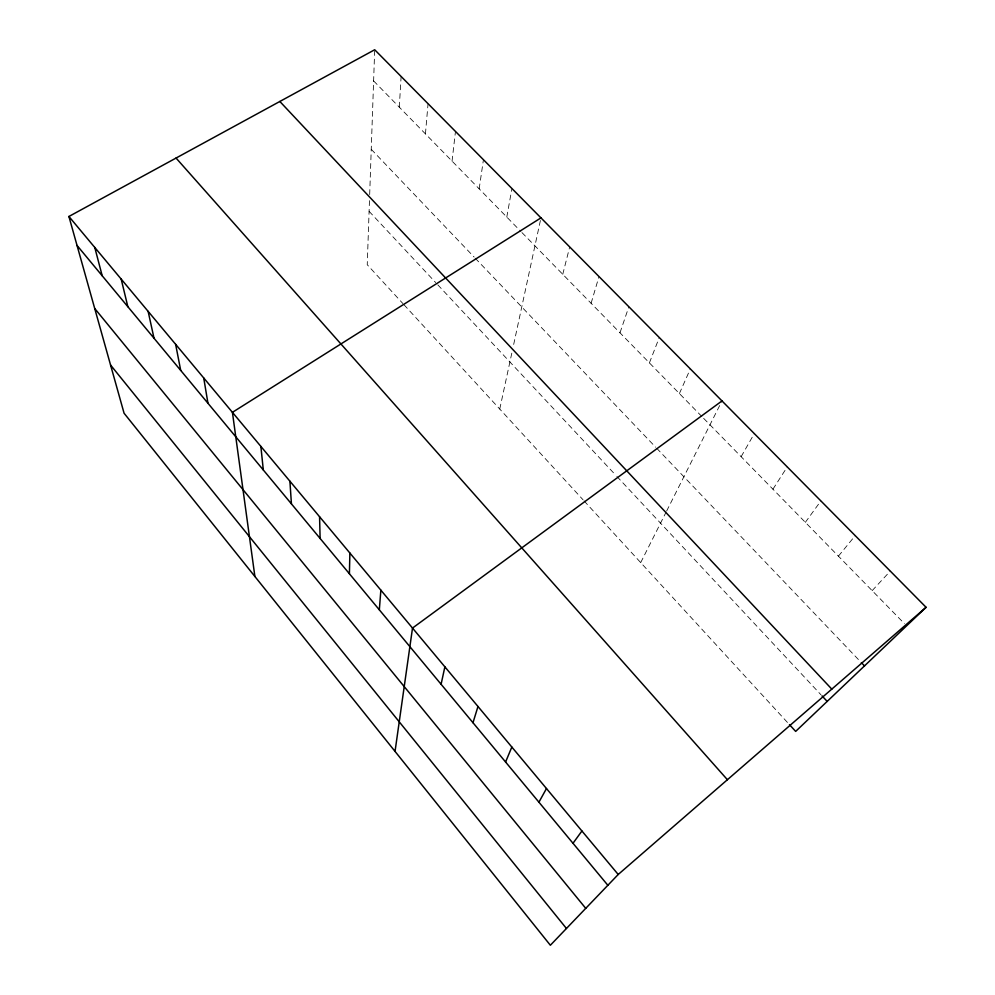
<?xml version="1.0" encoding="UTF-8"?>
<svg xmlns="http://www.w3.org/2000/svg" width="995" height="995" viewBox="0 0 995 995"><rect width="100%" height="100%" fill="white"/><g stroke="black" fill="none" stroke-linecap="round" stroke-linejoin="round"><path stroke-width="0.75" stroke-dasharray="4.97 3.73" d="M369.468 200.654L367.242 264.72L402.888 303.55M369.68 194.56L374.642 51.23M399.293 107.161L401.122 76.478M425.437 133.89L428.049 103.704M452.053 161.115L455.474 131.44M479.167 188.839L483.433 159.71M506.791 217.084L511.928 188.515M499.751 409.057L512.102 351.745M513.681 344.432L540.969 217.88M562.76 274.309L569.7 246.947M591.105 303.288L598.99 276.56M619.985 332.815L628.852 306.746M649.412 362.901L659.287 337.529M679.398 393.572L690.331 368.909M640.705 562.598L665.941 512.413M666.625 511.069L721.997 400.923M741.138 456.693L754.297 433.584M772.928 489.192L787.256 466.916M805.341 522.338L820.887 500.933M838.412 556.155L855.227 535.646M872.155 590.644L890.289 571.093M373.61 80.906L520.87 231.474M521.952 232.581L702.594 417.278M703.652 418.36L904.443 623.654M371.247 149.312L474.142 257.071M475.212 258.202L655.655 447.178M656.7 448.272L860.302 661.501M369.095 211.326L435.686 282.568M437.8 284.831L615.88 475.349M616.9 476.456L820.962 694.771M403.92 304.669L583.008 499.739M584.04 500.871L788.426 723.514"/><path stroke-width="1.49" d="M349.407 573.767L349.879 553.046M379.331 609.823L380.861 590.147M395.04 751.412L412.515 628.069L721.997 400.923M441.096 684.274L444.877 666.837M472.986 722.731L477.973 706.487M505.584 762.021L511.84 747.046M538.917 802.194L546.479 788.537M572.996 843.275L581.926 830.999M926.084 607.298L618.218 874.481L550.359 945.25L124.076 413.236L68.916 216.475L374.692 49.75L926.084 607.298L795.664 731.4L789.47 724.646M540.969 217.88L232.42 412.34L254.882 576.478M861.359 662.595L864.506 665.904M279.831 101.465L831.808 689.125M822.007 695.878L827.181 701.413M176.053 158.056L727.407 779.719M68.916 216.475L618.218 874.481M77.025 245.442L607.858 885.289M94.712 308.487L585.744 908.348M110.557 365.028L566.441 928.472M94.774 247.469L102.186 275.764M121.179 279.085L127.845 306.684M148.131 311.36L154.014 338.225M175.63 344.32L180.704 370.414M203.726 377.963L207.955 403.249M260.864 446.407L263.314 469.976M289.906 481.194L291.423 503.868M319.569 516.741L320.116 538.457"/></g></svg>
